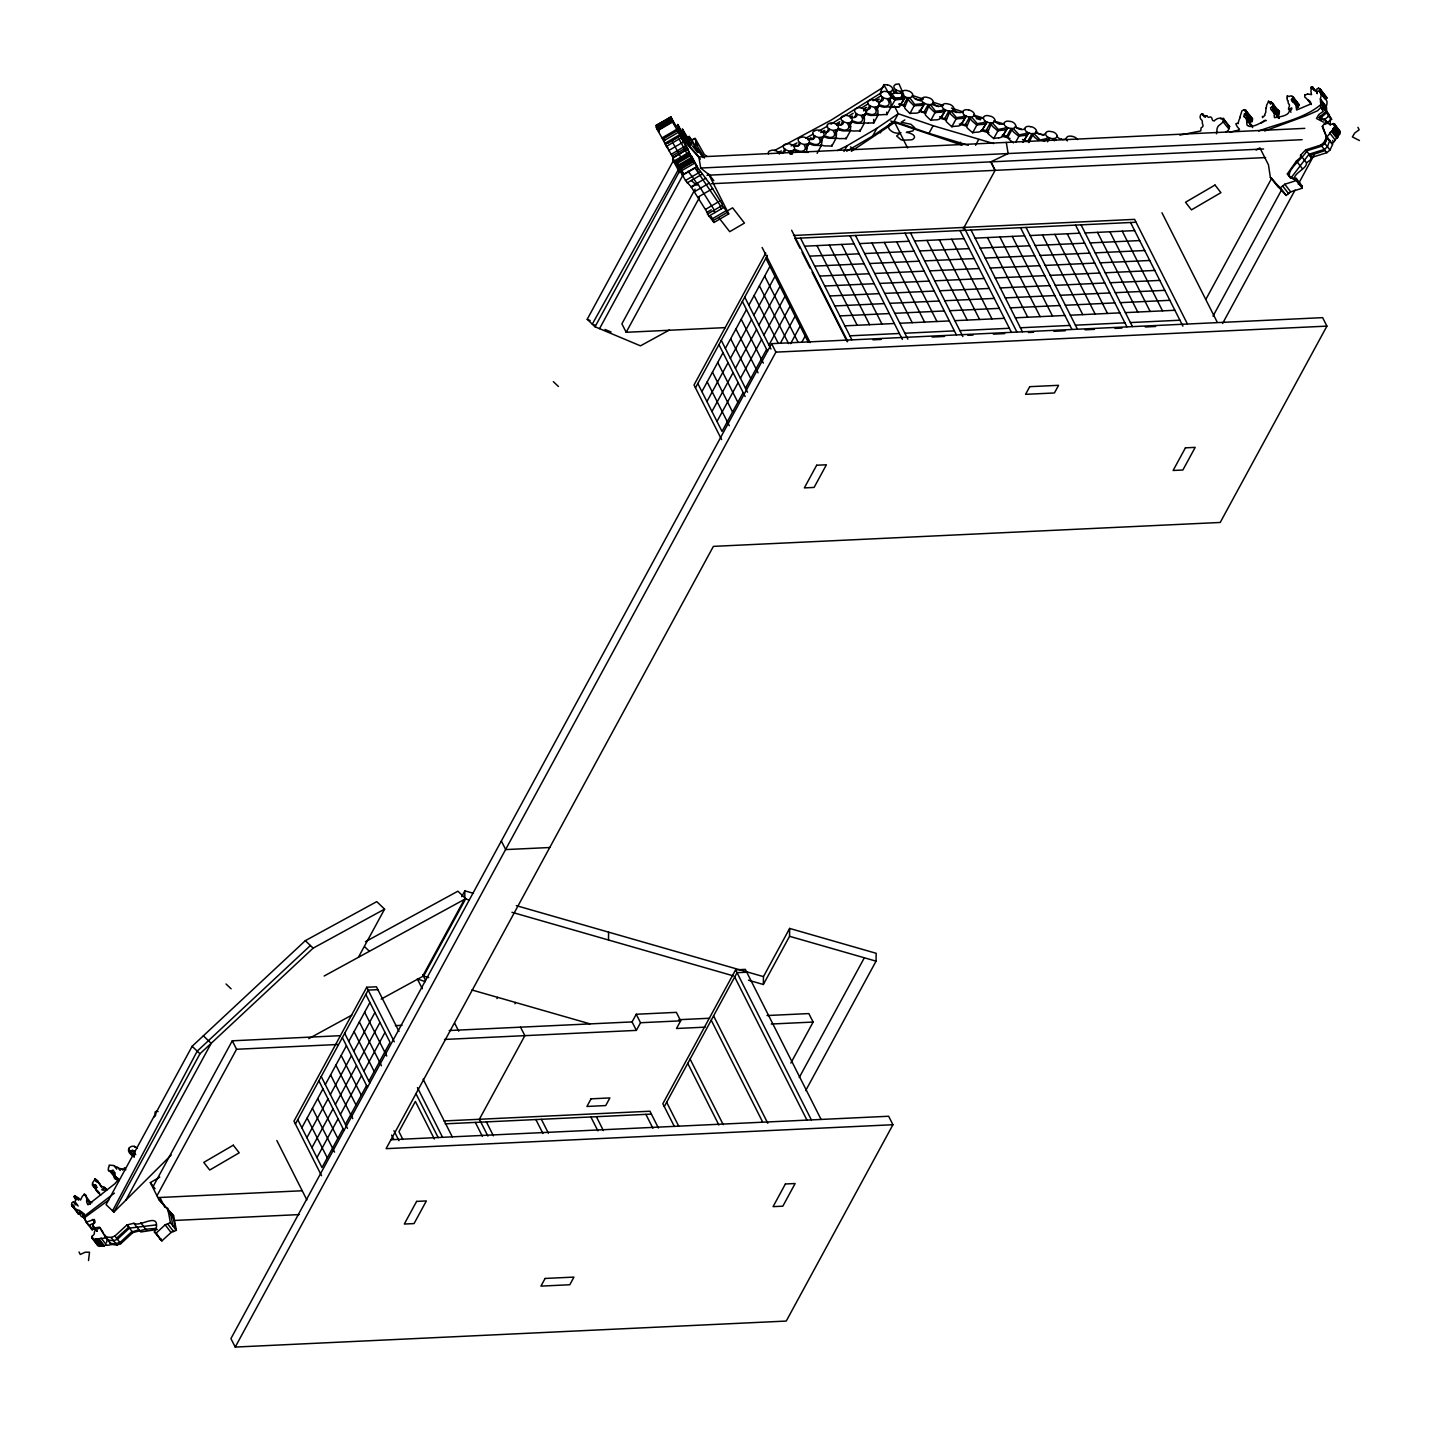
<?xml version="1.0" encoding="UTF-8"?>
<svg xmlns="http://www.w3.org/2000/svg" width="1431" height="1431" viewBox="0 0 1431 1431"><rect width="100%" height="100%" fill="white"/><g stroke="black" fill="none" stroke-linecap="round" stroke-linejoin="round"><path stroke-width="1.5" d="M689.116 136.517L691.406 139.469M428.728 977.57L422.807 975.87L464.771 898.722L464.86 890.869L473.446 893.32M608.497 940.006L608.586 932.153M748.449 980.199L763.349 984.492L763.456 976.622L789.644 928.433L876.166 953.296L876.058 961.149L805.689 1090.601M763.349 984.492L789.554 936.303L789.644 928.433M1330.24 125.248L1330.329 117.414M1246.151 110.455L1246.347 114.104L1244.541 113.693M1246.294 112.351C1255.291 123.889 1252.483 118.344 1249.674 123.782M134.085 1156.695C122.19 1150.184 132.207 1142.332 137.394 1148.449M676.255 161.292C675.718 166.461 686.29 149.736 689.796 154.637M689.545 153.725L689.849 154.602L676.541 162.168M691.137 143.655L691.799 144.62M817.119 153.332L821.269 145.694L821.984 141.24A5.563 3.595 28.5 0 0 821.627 139.648L820.714 137.644L822.592 136.804A6.118 3.971 28.5 0 0 823.165 136.446L824.971 137.054A8.407 5.438 28.5 0 0 830.481 138.306A31.232 20.231 28.5 0 1 835.919 138.557L836.491 134.085A5.527 3.578 28.5 0 0 836.08 132.457L835.114 130.471L836.974 129.577A6.046 3.917 28.5 0 0 837.529 129.201L839.353 129.774M850.658 126.572L850.282 131.097L846.132 138.735A31.321 20.284 28.5 0 0 840.73 138.61A8.479 5.491 28.5 0 1 835.185 137.448M1239.872 117.253L1241.983 110.724L1244.505 109.668M1278.956 118.469L1274.216 112.369A2.969 2.451 -37.9 0 0 1273.948 110.992A5.742 4.74 -37.9 0 0 1271.3 109.704L1270.442 107.808L1272.141 106.681A7.835 6.475 -37.9 0 0 1272.606 108.005L1278.527 115.625A2.862 2.361 -37.9 0 0 1279.117 113.675A3.613 2.987 -37.9 0 0 1278.885 112.906A5.008 4.132 -37.9 0 0 1279.511 111.815L1271.247 102.084A2.808 2.325 -37.9 0 0 1269.869 102.066A3.953 3.273 -37.9 0 0 1268.635 101.261L1267.669 103.211A8.067 6.654 -37.9 0 1 1266.757 104.821A3.148 2.612 -37.9 0 0 1266.596 106.449L1265.97 108.094M1329.793 140.274L1327.449 146.803L1324.319 149.45L1309.025 154.208L1290.744 178.267L1287.345 173.884L1296.432 161.023L1300.439 157.517L1300.6 155.192L1305.698 149.861L1320.902 145.05L1324.033 142.402L1326.698 136.804L1322.351 126.357L1325.625 122.243L1324.909 119.292L1320.187 119.006M118.058 1179.681A7.835 6.475 -37.8 0 0 117.449 1178.84L111.278 1170.952L112.602 1170.218A1.842 1.52 -37.8 0 1 113.228 1170.254L114.337 1172.096A5.742 4.74 -37.8 0 0 113.89 1175.191A2.969 2.451 -37.8 0 0 114.82 1176.175L115.768 1176.658A3.327 2.737 -37.8 0 0 116.716 1177.659A3.971 3.291 -37.8 0 1 117.843 1178.232A4.078 3.363 -37.8 0 0 118.809 1179.233L114.784 1183.813L87.989 1204.83A11.931 9.856 -37.8 0 1 86.701 1201.897A5.563 4.597 -37.8 0 1 86.736 1200.054L86.719 1198.445A3.148 2.594 -37.8 0 1 86.432 1196.352L85.985 1195.332A3.703 3.059 -37.8 0 0 84.214 1194.187L83.588 1195.332A4.669 3.846 -37.8 0 0 82.461 1196.083L80.547 1200.054A3.309 2.719 -37.8 0 0 79.617 1199.071L79.206 1198.731A4.418 3.649 -37.8 0 0 77.918 1197.55A8.568 7.083 -37.8 0 0 76.201 1196.817L75.092 1195.672L74.144 1196.871A4.526 3.738 -37.8 0 0 75.127 1197.675L75.449 1198.069A2.969 2.451 -37.8 0 0 75.539 1198.659L75.235 1202.434L76.827 1204.669L73.392 1201.825L71.747 1202.952L71.657 1205.17A2.88 2.379 -37.8 0 0 72.176 1206.19L79.099 1213.667M104.374 1234.416L111.332 1244.344A7.799 6.44 -37.8 0 1 106.663 1245.167A3.291 2.719 -37.8 0 0 104.409 1245.775L97.88 1245.632L91.638 1237.708L92.353 1235.776A2.647 2.182 -37.8 0 0 94.303 1233.576A4.347 3.595 -37.8 0 1 96.199 1229.515L100.116 1227.941L103.408 1232.967M91.691 1236.473L97.88 1245.632M1252.232 119.989L1252.465 118.558L1250.211 117.342M806.315 152.562L807.173 148.162A5.581 3.613 28.5 0 0 806.851 146.552L806.011 144.567L807.907 143.744A6.171 4.007 28.5 0 0 808.497 143.386L810.304 144.03A8.353 5.402 28.5 0 0 815.795 145.354A31.16 20.177 28.5 0 1 821.269 145.694M1297.309 103.551A1.914 1.592 -37.9 0 1 1298.024 103.98L1299.294 104.785L1297.38 107.2M100.903 1186.567A3.542 2.934 -37.8 0 1 101.834 1187.05L96.557 1180.199A3.542 2.934 -37.8 0 0 94.804 1178.894L94.625 1178.858A2.272 1.878 -37.8 0 0 94.822 1179.609L92.639 1182.686A1.914 1.592 -37.8 0 0 92.586 1183.562L92.621 1185.315L95.448 1184.743A3.685 3.041 -37.8 0 1 96.342 1187.819A3.309 2.737 -37.8 0 0 95.949 1189.716A10.482 8.658 -37.8 0 0 97.791 1192.166L100.778 1195.046M1243.968 116.466A5.098 4.221 -37.9 0 0 1245.882 117.897L1246.634 120.329A6.529 5.402 -37.9 0 0 1247.063 122.118L1247.099 122.351M1228.478 126.268L1229.623 126.554L1228.728 129.345A3.506 2.898 -37.9 0 1 1227.422 131.062L1225.83 132.278M1278.545 110.742L1277.168 109.722M873.59 120.562L873.751 119.363M1334.604 124.05L1340.257 132.314L1336.822 138.288A3.291 2.719 -37.9 0 0 1335.159 139.97A7.799 6.44 -37.9 0 1 1331.939 143.762L1326.591 136.875A7.799 6.44 -37.9 0 0 1329.775 133.101A3.291 2.719 -37.9 0 1 1331.474 131.402L1334.658 127.341L1334.604 124.05L1332.69 123.638A2.647 2.182 -37.9 0 1 1329.918 124.211A4.347 3.595 -37.9 0 0 1325.696 123.692M1258.654 131.026C1279.457 123.155 1303.963 118.898 1320.956 104.463L1320.348 98.954A18.335 15.151 -37.9 0 0 1321.081 95.305A4.257 3.524 -37.9 0 0 1320.366 92.657L1319.704 91.012M1324.516 109.042L1326.877 112.083L1326.269 106.574L1320.348 98.954M1319.865 91.065L1320.867 90.296A2.88 2.379 -37.9 0 0 1320.366 89.259L1318.577 88.15L1316.788 89.008L1317.146 93.659L1316.395 91.334M1319.149 90.779L1325.339 98.435L1326.805 97.916A2.88 2.379 -37.9 0 0 1326.287 96.897L1320.366 89.259M108.219 1169.968L108.792 1171.148A5.008 4.132 -37.8 0 0 109.972 1171.184L115.893 1178.822A3.613 2.987 -37.8 0 0 116.376 1179.43A2.862 2.361 -37.8 0 0 118.058 1179.985M1300.6 155.192L1306.521 162.83L1310.188 160.111L1311.619 157.482L1305.698 149.861M1290.261 177.462C1285.002 171.183 1302.639 158.465 1306.36 151.686A2.647 2.182 -37.9 0 0 1306.467 150.917L1321.761 146.159L1324.891 143.511L1326.698 136.804L1332.672 144.37L1329.971 150.04L1326.841 152.688L1311.619 157.482M1326.269 106.574A18.335 15.151 -37.9 0 0 1327.002 102.925A4.257 3.524 -37.9 0 0 1326.304 100.277L1325.339 98.435M691.101 143.655L690.386 142.492M128.844 1149.987C131.777 1154.084 130.668 1148.789 134.514 1151.15A5.098 4.221 -37.8 0 1 134.568 1153.654L134.586 1153.815M695.341 139.773C695.788 136.607 690.082 143.672 689.313 136.893M1293.374 102.066A3.685 3.041 -37.9 0 1 1291.477 99.562L1293.445 97.344A1.914 1.574 -37.9 0 0 1292.998 96.718L1292.086 96.36A1.825 1.503 -37.9 0 0 1289.635 96.414L1287.846 96.324A2.29 1.896 -37.9 0 0 1287.381 95.698L1287.292 95.627A3.542 2.934 -37.9 0 0 1287.31 98.095M1309.884 155.568L1325.178 150.541M1274.216 112.369L1274.145 113.621A3.327 2.737 -37.9 0 1 1274.341 114.891A3.971 3.291 -37.9 0 0 1274.18 116.215A4.078 3.363 -37.9 0 1 1274.431 117.628C1278.777 117.092 1288.133 115.893 1289.116 111.654A2.468 2.039 -37.9 0 1 1290.315 111.01M713.836 180.7L708.56 173.92L728.719 213.881L713.98 222.485L707.469 214.078A11.019 0.984 59.7 0 0 707.236 212.45L691.101 186.781L685.503 180.467L672.785 158L687.774 148.86L680.101 135.659L665.343 144.263L673.017 157.464M672.785 158L687.774 148.86M98.489 1191.397L98.292 1192.202A1.914 1.574 -37.8 0 0 98.56 1192.953L99.508 1192.631M1324.891 143.511L1327.61 137.841M92.604 1225.634L97.04 1231.125L92.604 1225.634L94.947 1221.215L94.303 1219.427L86.236 1222.199L82.998 1215.885L84.447 1214.007L79.206 1210.429A18.335 15.151 -37.8 0 1 75.968 1209.106A4.257 3.506 -37.8 0 1 74.287 1207.031L73.643 1204.956L72.176 1206.19M112.566 1210.841L197.21 1051.159L310.402 945.515M107.253 1239.228L106.484 1242.752M358.394 957.303L384.599 909.132L376.747 901.637L305.322 940.668L192.13 1046.294L106.055 1204.634L113.872 1212.093L171.237 1155.014M669.422 330.006L640.462 345.837L595.046 326.769L587.211 319.292L673.25 160.898L677.167 164.619M595.046 326.769L680.011 170.307M599.553 328.647L683.696 173.706M152.723 1187.247L232.269 1040.802L340.238 1035.686M695.108 189.142L621.895 323.817L626.188 332.296L725.338 327.61M156.999 1195.726L236.562 1049.263L232.269 1040.802M626.188 332.296L699.401 197.621M782.721 152.902L784.796 149.092A6.1 3.953 28.5 0 0 791.11 150.863M791.504 153.886L793.579 150.058A4.615 2.987 28.5 0 0 793.132 145.443M792.076 153.94L794.169 150.13L795.332 150.756A8.3 5.366 28.5 0 0 800.805 152.151M797.639 146.32L799.714 142.492A4.669 3.023 28.5 0 1 798.409 145.747A6.1 3.953 28.5 0 1 793.007 145.515A6.207 4.025 28.5 0 0 785.673 144.155A4.955 3.202 28.5 0 0 784.51 149.2M806.458 147.178L808.533 143.368A4.579 2.969 28.5 0 0 807.943 138.735M806.011 149.146L809.123 143.422M812.325 139.487L814.4 135.659A6.153 3.989 28.5 0 0 820.75 137.304M821.126 140.22L823.165 136.446A4.561 2.951 28.5 0 0 822.467 131.759A6.261 4.06 28.5 0 0 815.008 130.65M820.661 142.188L823.791 136.464M825.669 134.299L828.782 128.575A4.579 2.969 28.5 0 1 827.708 131.902A6.118 3.953 28.5 0 1 822.36 131.831M398.981 1031.411L376.425 986.8L366.73 987.247L293.963 1121.153L321.546 1175.692M765.728 253.037L694.017 384.975L721.582 439.55M295.412 1123.997L368.161 990.109L366.73 987.247M695.466 387.819L767.427 255.398M835.489 132.976L837.564 129.166A4.543 2.934 28.5 0 0 836.652 124.497A6.296 4.078 28.5 0 0 829.211 123.513M835.042 134.943L838.155 129.201M840.73 124.998L842.805 121.17A6.243 4.043 28.5 0 0 849.173 122.619M820.804 144.728A8.407 5.438 28.5 0 0 826.331 145.944A31.232 20.231 28.5 0 1 831.769 146.195L835.919 138.557M301.852 1127.753L322.977 1088.902M325.32 1084.573L346.445 1045.703M348.788 1041.392L369.914 1002.523M701.905 391.611L723.013 352.741M725.374 348.431L746.481 309.561M748.842 305.25L769.95 266.381M849.406 125.463L851.481 121.635A4.526 2.934 28.5 0 0 850.443 116.966A6.314 4.078 28.5 0 0 843.002 116.054A4.848 3.148 28.5 0 0 842.555 121.313M848.941 127.413L852.053 121.671L853.27 122.243A8.514 5.509 28.5 0 0 858.779 123.334A31.357 20.302 28.5 0 1 864.163 123.442L864.449 118.88A5.491 3.56 28.5 0 0 863.93 117.27L862.857 115.285L864.682 114.301A5.921 3.828 28.5 0 0 865.183 113.89L867.025 114.426A8.586 5.563 28.5 0 0 872.534 115.41A31.41 20.338 28.5 0 1 877.883 115.392L877.936 110.777A5.474 3.542 28.5 0 0 877.346 109.167L876.201 107.182L877.936 106.162A5.831 3.774 28.5 0 0 878.437 105.733L880.28 106.234A8.658 5.599 28.5 0 0 885.789 107.11A31.428 20.356 28.5 0 1 891.066 106.967L890.905 102.317A5.456 3.524 28.5 0 0 890.261 100.707L889.027 98.936L890.046 98.059A6.028 3.899 28.5 0 0 890.601 97.684L892.425 98.256M854.414 117.378L856.489 113.55A4.508 2.916 28.5 0 1 855.631 116.966A6.135 3.971 28.5 0 1 850.354 117.02M306.896 1137.717L328.003 1098.847M330.364 1094.536L351.471 1055.667M353.815 1051.338L374.94 1012.468M706.932 401.556L728.057 362.705M730.4 358.376L751.525 319.524M753.869 315.196L774.994 276.344M843.968 151.489L847.08 145.765L876.845 128.343L898.274 113.729L933.119 125.695L993.579 143.547M863.143 117.682L865.218 113.854A4.508 2.916 28.5 0 0 863.966 109.167A6.332 4.096 28.5 0 0 856.561 108.416A4.83 3.13 28.5 0 0 856.257 113.693A6.261 4.06 28.5 0 0 862.875 114.945M866.685 111.314L869.798 105.59A6.314 4.078 28.5 0 0 876.201 106.842M863.734 117.7L865.809 113.872M887.363 84.733L883.768 84.662L880.459 92.228M849.102 129.917A8.514 5.509 28.5 0 0 854.629 130.99A31.357 20.302 28.5 0 1 860.013 131.08L864.163 123.442M879.493 102.996L882.605 97.254A6.35 4.114 28.5 0 0 889.009 98.399M311.922 1147.68L333.047 1108.81M335.391 1104.482L356.498 1065.612M358.859 1061.301L379.966 1022.432M711.958 411.52L733.083 372.65M735.427 368.339L756.552 329.47M758.895 325.159L780.02 286.289M876.38 109.525L878.473 105.697A4.49 2.916 28.5 0 0 876.988 101.011A6.368 4.114 28.5 0 0 869.619 100.385A4.794 3.112 28.5 0 0 869.601 105.733M876.953 109.525L879.045 105.715M868.402 123.084A31.41 20.338 28.5 0 1 873.733 123.03L877.883 115.392M888.562 101.476L890.637 97.648A4.543 2.934 28.5 0 0 889.635 92.979A6.296 4.078 28.5 0 0 882.212 92.049M889.134 101.512L891.209 97.684M893.642 93.426L895.717 89.598A6.243 4.043 28.5 0 0 902.102 91.012M316.949 1157.625L338.074 1118.756M340.417 1114.445L361.542 1075.575M363.885 1071.264L385.011 1032.395M716.985 421.483L738.11 382.614M740.453 378.303L761.578 339.433M763.921 335.122L785.047 296.253M846.651 151.221L872.695 135.981L876.845 128.343M461.712 896.647L464.86 890.869M876.559 114.069A8.658 5.599 28.5 0 0 881.639 114.748A31.428 20.356 28.5 0 1 886.916 114.605L895.037 99.884A31.339 20.302 28.5 0 1 900.081 99.311M880.28 132.922L882.14 129.523M343.1 1128.719L321.993 1167.589L297.755 1119.65M345.443 1124.39L366.569 1085.539M368.912 1081.21L390.037 1042.34L365.817 994.42M743.136 392.577L722.029 431.429L697.809 383.508M745.497 388.248L766.605 349.397M768.966 345.068L790.073 306.216M940.113 112.262A31.41 20.338 28.5 0 0 934.98 112.691L930.4 108.309A5.474 3.542 28.5 0 1 929.345 106.717L928.504 104.713L925.821 103.891A5.831 3.774 28.5 0 1 924.945 103.533L923.675 104.177A8.658 5.599 28.5 0 1 919.274 105.518A31.428 20.356 28.5 0 0 914.105 105.876L909.669 101.44A5.456 3.524 28.5 0 1 908.703 99.83L906.288 97.29A6.028 3.899 28.5 0 1 905.394 96.986L899.169 107.146A31.339 20.302 28.5 0 0 893.803 107.057A8.497 5.509 28.5 0 1 890.064 106.61M900.063 105.339L905.394 96.986M892.926 1124.73L386.102 1148.664L713.389 546.374L1220.214 522.458L1326.913 326.125L1322.638 317.646L771.613 343.655L230.928 1338.593L235.221 1347.072L786.245 1321.063L892.926 1124.73L888.651 1116.252L390.735 1139.756M872.695 135.981L894.125 121.385L898.274 113.729L894.321 105.876M899.705 103.801A4.543 2.934 28.5 0 0 901.172 104.57L901.244 104.624A6.028 3.899 28.5 0 0 902.138 104.946A6.475 4.186 28.5 0 0 903.462 105.268L907.63 97.612M919.543 111.851A8.658 5.599 28.5 0 1 915.125 113.174A31.428 20.356 28.5 0 0 909.937 113.514L905.519 109.078A5.456 3.524 28.5 0 1 904.553 107.468L908.488 98.56M780.324 343.368L795.117 316.162M771.613 343.655L775.888 352.133L235.221 1347.072M909.937 113.514L914.105 105.876M790.645 343.619L800.144 326.125M919.507 111.833L924.337 103.569M916.538 99.204A6.135 3.971 28.5 0 0 921.743 98.936A4.49 2.916 28.5 0 0 924.873 103.497L920.187 111.207M919.292 110.312A4.49 2.916 28.5 0 0 920.723 111.153A5.831 3.774 28.5 0 0 921.671 111.529L922.834 111.886A6.529 4.239 28.5 0 0 924.032 112.137L928.182 104.499A6.314 4.078 28.5 0 0 933.101 102.638M985.959 122.887A8.479 5.491 28.5 0 1 981.791 124.479A31.321 20.284 28.5 0 0 976.801 125.123L971.971 120.848A5.509 3.56 28.5 0 1 970.826 119.256L969.842 117.27L967.302 116.573A6.01 3.882 28.5 0 1 966.408 116.251L965.21 116.966A8.514 5.509 28.5 0 1 961.042 118.523A31.357 20.302 28.5 0 0 955.997 119.113L951.257 114.784A5.491 3.56 28.5 0 1 950.148 113.192L949.2 111.207L946.499 110.437A5.921 3.828 28.5 0 1 945.605 110.098L940.221 118.415A8.586 5.563 28.5 0 1 935.946 119.864A31.41 20.338 28.5 0 0 930.83 120.329L926.233 115.947A5.474 3.542 28.5 0 1 925.195 114.355L929.077 105.429M802.004 341.902L805.17 336.088M930.83 120.329L934.98 112.691M894.125 121.385L928.969 133.333L933.119 125.695M939.684 116.698A4.508 2.916 28.5 0 0 941.383 117.7L945.533 110.062A4.508 2.916 28.5 0 1 942.117 105.483A6.135 3.971 28.5 0 1 937.09 105.894M941.383 117.7L941.455 117.736A5.921 3.828 28.5 0 0 942.349 118.075L943.53 118.397A6.6 4.275 28.5 0 0 944.728 118.63L948.878 110.992A6.261 4.06 28.5 0 0 953.672 109.006M965.818 116.305L961.06 124.604A8.514 5.509 28.5 0 1 956.892 126.161A31.357 20.302 28.5 0 0 951.848 126.751L947.089 122.44A5.491 3.56 28.5 0 1 945.98 120.848L949.808 111.922M951.848 126.751L955.997 119.113M961.65 123.942L966.336 116.215A4.526 2.934 28.5 0 1 962.705 111.672M960.988 123.245A4.526 2.934 28.5 0 0 962.187 123.835L962.24 123.889A6.01 3.882 28.5 0 0 963.135 124.211L964.172 124.479A6.636 4.293 28.5 0 0 965.353 124.694L969.52 117.056M1038.638 140.399L1034.738 137.412A5.581 3.613 28.5 0 1 1033.468 135.856L1032.288 133.888L1029.676 133.28A6.171 4.007 28.5 0 1 1028.764 132.994L1027.673 133.781A8.353 5.402 28.5 0 1 1023.737 135.534A31.16 20.177 28.5 0 0 1018.854 136.374L1013.792 132.189A5.563 3.595 28.5 0 1 1012.558 130.632L1011.449 128.647L1008.837 128.021A6.118 3.971 28.5 0 1 1007.925 127.717L1006.816 128.468A8.407 5.438 28.5 0 1 1002.791 130.167A31.232 20.231 28.5 0 0 997.854 130.919L992.881 126.697A5.527 3.578 28.5 0 1 991.701 125.123L990.646 123.138L987.98 122.44A6.046 3.917 28.5 0 1 987.086 122.136L981.755 130.507A8.479 5.491 28.5 0 1 977.641 132.117A31.321 20.284 28.5 0 0 972.651 132.761L967.803 128.486A5.509 3.56 28.5 0 1 966.676 126.894L970.468 117.968M496.933 998.605L497.612 997.353L471.908 989.984M972.651 132.761L976.801 125.123M973.992 114.981A4.543 2.934 28.5 0 0 978.357 118.111A6.135 3.971 28.5 0 0 983.437 117.628A4.543 2.951 28.5 0 0 987.014 122.082L982.346 129.845M975.566 145.282L978.679 139.558M982.238 129.452A4.543 2.951 28.5 0 0 982.864 129.72A6.046 3.917 28.5 0 0 983.83 130.096L984.957 130.364A6.672 4.329 28.5 0 0 986.156 130.579L990.306 122.923M998.659 137.859A31.232 20.231 28.5 0 0 993.704 138.557L988.732 134.335A5.527 3.578 28.5 0 1 987.533 132.761L991.289 123.835M514.927 1003.757L515.607 1002.505L589.894 1023.845M993.704 138.557L997.854 130.919M998.641 137.805A8.407 5.438 28.5 0 0 1002.684 136.142L1007.352 127.788M1002.487 134.729A4.561 2.951 28.5 0 0 1003.703 135.283A6.118 3.971 28.5 0 0 1004.687 135.659L1005.76 135.891A6.708 4.347 28.5 0 0 1006.959 136.088L1011.109 128.45A6.153 3.989 28.5 0 0 1015.634 126.214M1013.47 142.85L1009.642 139.844A5.563 3.595 28.5 0 1 1008.408 138.27L1007.961 136.982L1012.111 129.345M479.17 1119.614L524.873 1035.65L520.508 1027.172M963.224 228.888L995.135 170.325L990.86 161.846M1015.742 142.098L1018.854 136.374M1023.523 141.419L1028.209 133.083M1028.764 132.994L1024.041 140.721M1031.948 133.691L1027.798 141.329A6.744 4.365 28.5 0 1 1026.617 141.15L1025.526 140.918A6.171 4.007 28.5 0 1 1024.614 140.632A4.579 2.969 28.5 0 1 1022.503 139.487M1028.889 142.528L1032.967 134.568M1047.492 141.794L1049.567 137.966A4.615 2.987 28.5 0 1 1045.453 133.53A6.207 4.025 28.5 0 1 1051.284 131.616A4.955 3.202 28.5 0 1 1057.366 136.321M444.54 1039.443L636.366 1030.392L632.073 1021.913L636.24 1014.257L676.38 1012.361L680.655 1020.84L676.505 1028.495L705.143 1027.154M636.366 1030.392L640.516 1022.736L636.24 1014.257M821.072 1119.418L745.318 969.377L735.606 969.842L662.839 1103.73L674.341 1126.447M664.288 1106.592L737.037 972.686L735.606 969.842M790.842 1063.072L813.13 1022.056L808.837 1013.577L766.98 1015.545M1205.922 299.24L1271.712 178.213M799.249 1077.507L864.342 957.786M1213.005 316.162L1281.282 190.466M1222.575 323.495L1295.073 190.019M1298.275 184.134L1314.266 154.691M113.872 1212.093L199.964 1053.788L313.156 948.145L384.599 909.132M125.892 1200.126L211.18 1043.324L203.345 1035.829M365.424 941.705L457.902 891.191L465.737 898.686L423.755 975.835L381.165 999.088M154.226 1116.949L155.156 1115.947A2.361 1.95 -37.8 0 0 154.995 1113.157L155.299 1111.708A3.756 3.112 -37.8 0 1 157.678 1111.422A4.812 3.971 -37.8 0 1 158.126 1111.583M678.688 169.037L592.291 324.139L595.296 325.392M904.821 119.936L901.226 122.243L910.921 124.264L914.677 127.645L912.978 130.865L906.342 132.385C909.222 132.528 917.843 135.444 913.246 139.093A9.874 6.404 28.5 0 1 911.493 139.809L903.301 140.184A9.874 6.404 28.5 0 1 900.922 139.683L896.629 135.945L900.868 132.636C891.531 135.945 880.959 123.102 895.752 122.494L890.744 121.027M1321.046 120.097L1319.149 117.449L1325.696 111.69L1331.617 119.31L1327.467 122.351M1294.411 179.895C1292.712 173.187 1307.308 168.804 1306.521 162.83M1220.983 118.308L1220.983 119.113A4.561 3.774 -37.9 0 1 1222.056 118.88L1223.541 118.505L1223.63 119.596A2.236 1.842 -37.9 0 1 1222.95 121.009M1315.965 91.387L1312.424 86.808L1311.029 87.38A1.789 1.485 -37.9 0 0 1310.975 88.132M1326.304 137.036L1324.605 131.92M904.803 97.04L904.213 97.702A8.497 5.509 28.5 0 1 900.063 99.276M1323.514 122.118L1316.466 118.505L1318.756 114.641L1323.246 111.368L1320.974 107.343L1317.611 110.724L1306.217 115.714L1264.682 130.99M156.033 1224.918L129.452 1228.12L117.396 1239.3L113.621 1240.677L107.736 1240.033M94.518 1227.887L99.508 1227.172L105.214 1236.795L111.117 1237.439L114.891 1236.044L126.93 1224.954L133.87 1223.272L140.81 1231.984L157.303 1229.462M116.555 1238.191L128.79 1227.136M105.214 1236.795L111.224 1244.415L117.038 1245.059L120.812 1243.682L132.85 1232.592L145.747 1229.211L156.462 1228.37M154.351 1231.912L155.961 1233.272L165.137 1224.829L170.414 1222.7L176.353 1230.338L171.058 1232.467L161.9 1240.892L154.351 1231.912A11.019 9.105 -37.8 0 0 156.551 1225.777C157.16 1213.416 139.344 1227.333 133.87 1223.272M1322.011 108.881L1323.603 107.468L1329.524 115.088L1327.932 116.519M1286.165 195.457L1280.244 187.837L1284.77 184.241L1296.361 180.574L1302.282 188.194L1290.708 191.861L1286.165 195.457L1270.37 177.444L1268.474 164.851L1259.906 147.876L1256.114 150.094M114.426 1193.114L83.463 1216.779M98.989 1192.899L92.389 1184.779M108.72 1200.001L84.089 1218.014L88.758 1225.437L94.929 1222.646L92.425 1219.409M122.082 1168.948L122.869 1169.789L120.58 1168.572A1.932 1.61 -37.8 0 1 119.006 1168.251L117.879 1167.446L120.24 1170.486M1315.178 90.779L1311.243 86.969M1324.945 119.113L1329.113 116.072L1325.535 111.028M961.9 145.139L894.697 122.422L851.356 151.292M1248.154 125.678C1250.658 128.611 1261.23 122.959 1264.843 120.365A1.86 1.538 -37.9 0 1 1266.328 120.633M117.736 1167.428L114.355 1166.086A3.148 2.612 -37.8 0 0 112.995 1165.335A8.067 6.654 -37.8 0 1 111.242 1165.299L109.185 1165.102A3.953 3.273 -37.8 0 0 109.15 1166.641A2.808 2.325 -37.8 0 0 108.416 1167.893L108.47 1169.699M883.41 87.148L831.232 120.061L774.493 150.523M880.906 93.015L831 124.175M849.871 115.356L853.18 113.264M861.444 108.058L868.062 103.891M873.035 100.778L881.317 95.555M836.312 123.853L839.782 121.689M667.526 143.35L680.423 135.802L699.455 157.428M657.545 128.575L656.006 125.534L670.763 116.931L671.658 118.326M656.006 125.534L670.996 117.199M656.131 125.66L671.139 117.396M665.343 144.263L662.034 137.931A18.335 1.646 59.7 0 1 659.995 134.425L656.346 127.448L671.032 118.719L674.162 124.014L672.892 121.599M656.507 127.985L671.89 119.077L670.763 117.002M656.686 128.325L671.658 119.471M656.74 128.504L671.497 119.9L671.032 118.719M657.258 129.523L672.015 120.919L671.497 119.9M657.473 129.881L672.212 121.277L674.734 125.821A18.335 1.646 59.7 0 0 676.791 129.327L689.205 152.062M657.652 130.167L672.516 121.474M658.01 130.525L672.767 121.921M662.034 137.931L676.791 129.327M662.714 139.201L677.471 130.597M663.68 140.864L678.437 132.26M665.004 143.333L679.761 134.729M681.889 138.7L681.174 137.787L666.435 146.391L667.275 147.554M685.395 138.217L689.42 136.428L685.592 138.557M668.563 150.613L683.32 142.009M682.945 130.919L690.815 145.479L686.898 141.168L690.475 138.986M686.898 141.347L690.672 139.326L686.987 141.472M691.191 140.381L695.09 138.235L704.392 154.655L706.932 156.265M671.246 154.28L685.986 145.676M688.866 144.316L692.55 142.17L691.066 140.059M672.248 155.89L687.005 147.286M674.341 160.898L689.098 152.312L697.13 166.747L683.857 174.493L675.808 161.578M675.897 161.828L690.314 154.154M676.076 162.258L689.08 153.85M676.809 163.635L690.082 155.907L689.331 154.512M677.865 165.477L691.137 157.732L697.13 166.747M678.312 166.068L691.567 158.322M678.616 166.497L691.889 158.752M679.045 167.194L692.318 159.467M679.636 168.214L692.908 160.487M680.011 168.804L693.284 161.077M680.44 169.359L693.624 161.542M681.424 170.826L694.697 163.098M682.176 175.083L696.969 166.533L709.186 183.114L721.957 203.81A11.019 0.984 59.7 0 1 722.226 205.456L728.719 213.881M685.503 180.467L700.242 171.863M687.202 182.882L701.959 174.278M691.101 186.781L705.841 178.177M688.4 171.917C684.59 166.676 707.808 196.065 691.352 180.467M691.352 187.228L697.613 183.579L713.479 208.765A11.019 0.984 59.7 0 1 713.729 210.411L714.928 212.575M694.429 191.718L709.186 183.114M697.97 197.174L712.71 188.57M705.751 209.248L720.509 200.644M707.129 212.235L711.279 209.82M707.469 214.078L722.226 205.474M708.667 216.224L723.406 207.62M711.618 219.193L726.376 210.59M727.073 211.055L732.6 207.817L744.46 223.075L729.703 231.679L719.167 218.12M712.763 220.821L727.52 212.217M176.353 1230.338L173.616 1215.778L158.895 1199.572L150.327 1182.614L159.789 1177.105M1321.815 108.488L1323.603 107.468M1322.673 109.597L1324.462 108.559M813.023 134.21L805.814 138.181M818.729 131.026L827.708 126.017M820.714 132.564L824.524 130.454M106.288 1237.332L106.001 1237.493A7.799 6.44 -37.8 0 1 101.333 1238.298A3.291 2.719 -37.8 0 0 99.079 1238.906L94.178 1239.568L91.638 1237.708M1260.747 123.173L1265.219 120.723M324.139 976.031L465.737 898.686M308.774 1038.62L351.793 1015.116M807.8 139.737L811.216 137.877M957.75 143.726L960.541 142.241M1205.367 115.875L1206.619 115.643M791.146 145.926L797.031 142.903M837.6 150.541L847.08 145.765M1287.345 98.113A2.612 2.164 -37.9 0 0 1288.222 100.886A5.992 4.955 -37.9 0 0 1288.258 103.068A3.81 3.148 -37.9 0 0 1289.313 104.409L1289.438 106.234A7.316 6.046 -37.9 0 0 1288.49 109.203L1289.528 109.15A12.485 10.303 -37.9 0 0 1291.406 107.897L1291.889 108.219A5.044 4.168 -37.9 0 1 1290.315 111.028M777.373 152.884L781.326 150.935M990.431 162.043L1008.122 153.546L1302.174 139.683M91.316 1228.728L94.41 1227.333M86.236 1222.199L92.174 1229.819L95.251 1228.442M111.224 1244.415L119.954 1242.591L132.01 1231.411A2.647 2.182 -37.8 0 0 132.654 1231.715L138.932 1229.801L139.719 1230.821M1006.261 127.073L1004.956 127.842A5.563 3.595 28.5 0 1 1004.401 128.307L998.23 129.416L992.81 123.424M985.422 121.474L984.081 122.207A5.635 3.649 28.5 0 1 983.491 122.655L977.248 123.638L972.025 117.592M1047.975 137.394L1046.723 138.217A5.438 3.524 28.5 0 1 1046.204 138.7L1040.194 140.005L1034.47 134.103M1230.034 132.189C1244.38 128.486 1238.942 131.169 1236.134 124.586A2.218 1.842 -37.9 0 1 1235.919 123.692L1236.617 123.477A2.272 1.878 -37.9 0 1 1237.618 123.352L1238.352 123.621A9.695 8.014 -37.9 0 1 1238.495 121.671L1239.3 119.31A8.532 7.048 -37.9 0 1 1240.087 118.004L1239.962 117.449M1027.1 132.368L1025.83 133.172A5.509 3.56 28.5 0 1 1025.276 133.655L1019.194 134.854L1013.613 128.897M1324.051 124.229L1325.714 123.764M1003.203 135.444L1007.853 127.681A4.561 2.951 28.5 0 1 1003.972 123.191M895.717 84.34L899.044 83.928L903.14 93.337A5.491 3.56 28.5 0 1 903.641 94.947L903.337 99.49A31.339 20.302 28.5 0 0 897.952 99.419M1179.824 135.104L1200.627 130.954A2.021 1.681 -37.9 0 0 1200.895 130.203L1201.003 128.235A2.594 2.129 -37.9 0 1 1201.289 127.699A2.665 2.2 -37.9 0 0 1203.006 126.017A5.134 4.239 -37.9 0 0 1202.827 124.533A5.134 4.239 -37.9 0 1 1202.344 121.957A3.864 3.184 -37.9 0 0 1201.468 119.793A4.812 3.971 -37.9 0 1 1200.341 115.714A3.756 3.112 -37.9 0 1 1201.843 113.711L1203.077 114.247A2.343 1.95 -37.9 0 0 1205.367 115.929M903.748 96.306L902.389 97.04A5.652 3.667 28.5 0 1 901.798 97.487L895.502 98.399L890.368 92.353M964.762 115.571L963.385 116.287A5.67 3.667 28.5 0 1 962.795 116.734L956.48 117.628L951.382 111.564M1277.955 109.972L1278.885 110.67M943.995 109.382L942.564 110.062A5.742 3.721 28.5 0 1 941.938 110.491L935.534 111.242L930.687 105.107M1315.357 90.708L1316.323 91.101M923.335 102.799L921.868 103.443A5.831 3.774 28.5 0 1 921.224 103.855L914.731 104.445L910.116 98.274M1208.64 117.396L1209.642 117.056A2.039 1.681 -37.9 0 1 1210.537 117.02L1210.912 117.127A2.504 2.075 -37.9 0 1 1211.932 118.612A9.302 7.674 -37.9 0 0 1212.844 120.669L1214.49 120.902A2.039 1.681 -37.9 0 1 1214.901 120.168L1215.974 119.489A8.121 6.708 -37.9 0 1 1218.228 118.379L1221.09 118.111M1331.617 119.31L1322.548 105.322L1320.348 105.59L1320.974 107.343M1043.056 140.864L1044.755 140.667M1307.63 94.052L1307.379 94.052A4.669 3.846 -37.9 0 0 1306.181 94.661L1305.072 94.679M1304.822 128.361L698.883 156.909L700.689 168.035L710.545 175.941M700.689 168.035L1008.122 153.546L1006.315 142.42M706.986 175.262L1263.591 148.985M711.261 183.74L1265.648 157.571M793.525 235.471L1134.604 219.372L1187.301 323.71M794.974 238.351L1136.053 222.252M804.598 246.204L854.092 243.86M859.602 243.592L909.096 241.249M914.606 240.998L964.1 238.655M975.137 238.154L1024.632 235.811M1030.141 235.543L1079.636 233.199M1085.145 232.949L1134.64 230.606M809.624 256.149L859.119 253.806M864.628 253.555L914.123 251.212M919.632 250.962L969.127 248.618M980.163 248.1L1029.676 245.756M1035.168 245.506L1084.662 243.163M1090.172 242.912L1139.666 240.569M814.65 266.112L864.163 263.769M869.654 263.519L919.167 261.175M924.659 260.907L974.171 258.564M985.19 258.063L1034.702 255.72M1040.194 255.469L1089.707 253.126M1095.198 252.858L1144.711 250.514M819.677 276.076L869.189 273.732M874.681 273.464L924.193 271.139M929.685 270.87L979.198 268.527M990.216 268.026L1039.729 265.683M1045.22 265.415L1094.733 263.089M1100.224 262.821L1149.737 260.478M824.721 286.021L874.216 283.696M879.707 283.427L929.22 281.084M934.711 280.834L984.224 278.49M995.26 277.972L1044.755 275.646M1050.265 275.378L1099.759 273.035M1105.269 272.784L1154.763 270.441M829.747 295.984L879.242 293.641M884.752 293.391L934.246 291.048M939.756 290.779L989.25 288.454M1000.287 287.935L1049.782 285.592M1055.291 285.341L1104.786 282.998M1110.295 282.73L1159.79 280.404M834.774 305.948L884.269 303.605M889.778 303.336L939.273 301.011M944.782 300.743L994.277 298.399M1005.313 297.898L1054.808 295.555M1060.317 295.287L1109.812 292.961M1115.321 292.693L1164.816 290.35M839.8 315.911L889.313 313.568M894.804 313.3L944.299 310.956M949.808 310.706L999.303 308.363M1010.34 307.862L1059.852 305.519M1065.344 305.25L1114.856 302.907M1120.348 302.656L1169.86 300.313M844.827 325.857L894.339 323.513M899.831 323.263L949.343 320.92M954.835 320.669L1004.347 318.326M1015.366 317.807L1064.879 315.464M1070.37 315.214L1119.883 312.87M1125.374 312.62L1174.887 310.277M849.853 335.82L899.366 333.477M904.857 333.226L954.37 330.883M959.861 330.615L1009.374 328.271M1020.392 327.771L1069.905 325.427M1075.397 325.177L1124.909 322.834M1130.401 322.565L1179.913 320.222M872.999 339.827L881.246 339.433M932.136 337.036L944.514 336.446M967.875 335.337L973.044 335.087M993.329 334.139L1004.669 333.602M1028.424 332.493L1033.576 332.242M1053.86 331.294L1065.201 330.758M1085.145 329.81L1094.429 329.363M1115.053 328.397L1121.922 328.075M1145.301 326.966L1155.604 326.483M775.888 352.133L1326.913 326.125M549.88 847.51L505.698 849.585L501.405 841.106M377.873 989.644L368.161 990.109L394.294 1041.822M746.749 972.239L737.037 972.686L811.359 1119.883M395.35 1025.633L402.039 1025.312M449.191 1030.535L632.073 1021.913M678.831 1019.695L709.669 1018.246M640.516 1022.736L680.655 1020.84M236.562 1049.263L337.913 1044.487M771.255 1024.024L813.13 1022.056M443.968 1120.956L649.942 1111.225L658.421 1128.022M445.22 1123.836L651.391 1114.105M158.161 1197.568L302.317 1190.753M174.349 1220.464L299.115 1214.597M1293.391 102.03A3.309 2.737 -37.9 0 1 1295.055 102.746A10.482 8.658 -37.9 0 1 1295.967 105.733L1296.593 110.008L1311.19 103.801A11.931 9.856 -37.9 0 0 1309.598 101.029A5.563 4.597 -37.9 0 0 1308.149 100.063L1306.897 99.168A3.148 2.594 -37.9 0 0 1305.43 97.773L1305.179 97.612M800.841 152.187L804.455 152.348M122.816 1169.664L123.817 1168.966A6.44 5.313 -37.8 0 0 124.282 1168.054L124.479 1167.768A1.807 1.503 -37.8 0 1 125.195 1168.733L125.839 1169.825M879.224 104.874L881.263 105.357A5.831 3.774 28.5 0 0 882.283 105.697C887.721 107.88 891.692 103.712 887.363 99.347M866.023 113.067L868.062 113.586A5.742 3.721 28.5 0 0 869.064 113.925C874.359 116.197 878.688 112.28 874.502 107.772M1288.705 109.489L1290.959 112.244M852.321 120.866L854.343 121.438A5.67 3.667 28.5 0 0 855.344 121.796C860.478 124.121 865.165 120.49 861.122 115.822M852.053 121.671L851.445 121.671A6.01 3.882 28.5 0 1 850.89 122.064L849.155 122.959L850.193 124.944A5.509 3.56 28.5 0 1 850.658 126.572M891.495 96.879L893.516 97.451A5.652 3.667 28.5 0 0 894.518 97.827C899.616 100.152 904.356 96.575 900.349 91.87M838.441 128.396L840.462 128.987A5.635 3.649 28.5 0 0 841.464 129.362C846.508 131.724 851.373 128.235 847.402 123.477M110.294 1243.324L116.179 1243.968M824.113 135.677L826.116 136.285A5.563 3.595 28.5 0 0 827.1 136.678C832.037 139.075 837.153 135.838 833.325 130.954M1292.265 96.432L1298.382 104.087M809.481 142.653L811.484 143.297A5.509 3.56 28.5 0 0 812.468 143.69C817.298 146.123 822.61 143.064 818.908 138.091M794.545 149.361L796.53 150.022A5.438 3.524 28.5 0 0 797.514 150.452C802.236 152.902 807.746 150.04 804.168 144.978M794.169 150.13L793.525 150.094A6.225 4.025 28.5 0 1 792.935 150.434L791.039 151.292L791.88 153.189A5.599 3.631 28.5 0 1 792.094 153.833M1272.642 103.032L1273.572 104.195A5.008 4.132 -37.9 0 1 1272.964 105.286A3.613 2.987 -37.9 0 1 1273.196 106.037A2.862 2.361 -37.9 0 1 1272.606 108.005M980.664 130.525L989.036 132.779M1001.593 136.142L1009.964 138.378M1035.776 132.904L1044.093 135.176M1015.545 127.323L1021.233 128.951M789.554 936.303L876.058 961.149M516.341 905.644L763.456 976.622M464.771 898.722L469.064 899.956M511.958 912.28L733.548 975.924M497.63 997.335L515.625 1002.505M1246.079 110.312L1244.791 109.758M974.797 115.446L983.222 117.914M993.597 120.955L1003.972 123.996M976.282 118.54L980.521 119.775M940.167 118.201L946.553 120.15M959.342 124.032L965.746 125.982M928.969 133.333L968.322 145.318M912.334 95.483L923.496 99.097M933.245 102.245L943.405 105.518M951.472 108.13L963.099 111.868M915.285 99.115L920.866 100.921M932.493 104.66L938.736 106.681M952.813 111.224L956.981 112.566M898.561 104.087L904.786 106.234M919.31 111.207L925.535 113.353M425.24 981.648L417.351 978.947L422.306 988.732M1307.737 94.07L1311.583 94.625A3.309 2.737 -37.9 0 1 1311.261 93.104L1311.207 92.568A4.418 3.649 -37.9 0 1 1310.993 90.761A8.568 7.083 -37.9 0 1 1311.351 88.811L1311.225 88.686M94.088 1185.011L96.342 1187.837M1326.287 96.897L1324.498 95.77M587.211 319.292L590.216 320.544M604.973 329.452L611.109 332.028M1006.959 136.088L1007.961 136.982M681.299 137.537L700.385 159.145M986.156 130.579L987.122 131.473M1246.222 113.782L1252.286 121.742M965.353 124.694L966.301 125.606M944.728 118.63L945.658 119.56M924.032 112.137L924.927 113.085M903.462 105.268L904.32 106.198M1339.935 130.901L1333.585 123.424M658.027 129.577L658.85 131.598L657.741 129.47M1206.959 115.786L1207.728 116.984M850.461 146.91L853.538 149.146M695.663 143.511L702.532 154.637A10.017 0.894 59.7 0 0 703.909 157.034L704.463 157.982M79.689 1212.755L80.225 1214.651A4.257 3.506 -37.8 0 0 81.907 1216.726A18.335 15.151 -37.8 0 0 85.145 1218.067L79.206 1210.429M158.483 1236.509L156.873 1235.15A11.019 9.105 -37.8 0 0 157.517 1234.148M159.431 1238.441L161.041 1239.801M697.076 148.878L702.961 157.571M553.35 381.648L558.43 386.495M364.708 946.803L369.413 951.293M226.026 983.973L231.106 988.821M305.322 940.668L313.156 948.145M192.13 1046.294L199.964 1053.788M158.895 1199.572L173.616 1215.778M1252.59 127.574L1251.821 125.499A5.098 4.221 -37.9 0 1 1250.05 124.318M895.037 99.884L890.261 95.591A5.491 3.56 28.5 0 1 889.134 93.999L883.768 84.662M889.742 106.341L890.887 107.54A31.339 20.302 28.5 0 1 895.931 106.949A8.497 5.509 28.5 0 0 898.024 106.627M686.254 135.408L682.372 128.897L682.981 130.919M111.278 1170.952L111.511 1171.202A7.835 6.475 -37.8 0 1 112.298 1172.347L118.218 1179.967M1270.37 177.444L1281.085 188.928M1276.13 184.313L1283.643 192.219M114.086 1177.105L114.713 1178.786A5.008 4.132 -37.8 0 0 115.893 1178.822M1247.832 125.66L1247.063 125.141A4.704 3.882 -37.9 0 1 1247.045 122.637M129.452 1228.12L126.93 1224.954M88.507 1260.55L89.527 1252.214L85.27 1252.197L80.279 1254.45L79.009 1252M665.809 145.175L667.973 147.769M1309.025 154.208L1309.955 155.353M1271.962 106.359L1278.008 113.961M1319.811 88.758L1326.805 97.916M1320.795 90.654L1326.734 98.274M1318.577 88.15L1326.448 98.596M1319.096 90.94L1325.034 98.56M1319.185 91.405L1325.124 99.043M1312.066 86.665L1315.626 91.226M1320.67 100.224L1326.591 107.844M1320.366 101.959L1326.287 109.579M1334.926 125.445L1340.257 132.314M1332.69 123.638L1336.679 128.79M1334.658 127.341L1339.988 134.21M1333.728 128.003L1339.058 134.872M1333.048 128.486L1338.379 135.337M1324.909 119.292L1328.308 123.692M1332.78 129.219L1338.11 136.088M1332.637 130.275L1337.967 137.126M1325.625 122.243L1326.483 123.352L1325.75 120.401M1332.207 130.919L1337.538 137.77M1307.809 99.973L1311.368 104.552M1320.151 115.75L1323.568 120.132M1331.492 131.419L1336.822 138.288M1319.149 117.449L1319.99 118.54L1326.555 112.781L1322.548 105.322M1329.81 133.101L1335.141 139.97M1293.445 97.344L1299.366 104.982M1293.159 97.719L1299.098 105.339M1297.023 103.426L1298.686 105.572M1296.736 103.801L1298.328 106.127M1296.629 104.302L1298.382 106.806M1292.622 99.401L1298.543 107.039M1291.853 99.347L1296.593 105.447M1291.442 99.58L1295.001 104.159M1324.033 142.402L1329.971 150.04M1320.902 145.05L1326.841 152.688M1271.247 102.084L1275.093 107.075M1272.964 105.286L1278.885 112.906M1268.385 101.207L1270.764 104.248M1308.989 154.709L1311.494 157.947M1271.3 109.722L1273.662 112.763M1296.432 161.023L1302.353 168.643M1246.133 110.742L1252.519 118.737M1246.347 111.511L1252.465 119.453M1246.526 112.101L1252.447 119.721M1244.094 109.847L1252.375 120.58M1246.222 113.103L1252.143 120.723M1287.345 173.884L1290.207 176.979A11.019 9.105 -37.9 0 0 1296.182 178.356L1302.103 185.994L1302.282 188.194M1250.336 121.456L1244.398 113.836L1243.95 116.483M1245.882 117.879L1251.928 125.624M1246.669 119.954L1251.409 126.053M1284.77 184.241L1290.708 191.861M1282.659 186.012L1288.598 193.632M1272.731 179.93L1278.652 187.55M1223.219 118.379L1229.623 126.554M1222.861 118.451L1228.782 126.071M1222.557 118.648L1224.918 121.689M1228.782 128.79L1222.861 121.528A3.506 2.898 -37.9 0 1 1221.502 123.442L1218.371 125.964A6.744 5.563 -37.9 0 0 1216.958 130.346A10.017 8.282 -37.9 0 1 1216.726 132.815A9.462 7.817 -37.9 0 1 1216.439 133.798M1203.077 114.247L1205.457 117.288M1201.861 113.729L1204.222 116.77M134.317 1146.32L135.176 1147.322M132.207 1150.113L135.766 1154.692M128.826 1148.324L129.416 1149.093M130.114 1150.542L134.192 1155.926M130.024 1151.025L133.959 1156.051M128.79 1150.452L134.21 1157.053M150.327 1182.614L155.067 1188.732M168.339 1211.628L174.278 1219.248M167.677 1223.899L173.598 1231.519M165.137 1224.829L171.058 1232.467M114.355 1166.086L116.716 1169.145M114.82 1176.175L118.719 1180.915M155.961 1233.272L161.9 1240.892M140.667 1222.682L146.606 1230.32M94.625 1178.858L97.183 1181.934M94.822 1179.609L96.485 1181.756M127.341 1225.097L132.85 1232.592M95.126 1185.208L96.789 1187.354M95.09 1185.512L96.753 1187.658M93.909 1184.975L95.573 1187.122M92.55 1183.759L95.126 1187.175L93.158 1185.19M92.514 1185.154L98.56 1192.953M84.214 1194.187L90.135 1201.825A3.703 3.059 -37.8 0 1 91.817 1202.827M86.844 1199.697L90.403 1204.276M114.891 1236.044L120.812 1243.682M111.117 1237.439L117.038 1245.059M74.823 1195.708L78.651 1200.251M74.144 1196.28L76.505 1199.339M74.072 1196.692L76.433 1199.733M75.843 1202.988L78.204 1206.029M81.549 1212.093L83.928 1215.152M73.392 1201.825L75.771 1204.866M101.315 1238.334L106.645 1245.185M82.998 1215.885L85.359 1218.944M99.079 1238.924L104.409 1245.793M71.55 1204.401L78.812 1213.882M71.657 1205.17L78.419 1213.971M98.292 1239.3L103.622 1246.168M97.558 1239.335L102.889 1246.204M96.664 1238.888L101.995 1245.757M95.949 1238.727L101.279 1245.596M95.197 1239.085L100.528 1245.954M94.178 1239.568L99.508 1246.437M91.673 1236.903L97.004 1243.772M1055.255 139.04L1055.863 140.417M1028.817 142.206L1027.905 141.383A6.118 3.971 28.5 0 0 1028.907 141.258M677.722 124.408L684.93 137.68A12.485 1.127 59.7 0 1 684.09 136.571L686.898 141.168M694.804 167.731L719.578 204.418A11.126 1.002 59.7 0 1 720.115 206.726M681.174 137.787L682.086 139.111M1264.628 115.231L1265.147 113.425A1.932 1.61 -37.9 0 0 1265.755 111.815L1265.988 108.219M695.699 143.225L696.307 144.263L695.627 143.118M682.283 159.807L672.355 141.866M693.641 143.422L697.022 148.949M695.824 148.663L697.845 152.634L692.479 146.034M671.998 119.006L675.146 124.658M657.473 127.967L656.489 126.196M690.082 155.907L691.137 157.732M658.349 129.488L659.011 130.686M657.598 129.184L656.346 127.448M693.463 143.046L691.495 139.594M695.502 142.921L697.63 145.336L696.11 141.419M1312.424 86.808L1312.513 86.987A4.526 3.738 -37.9 0 1 1312.621 88.311L1312.746 88.811A2.969 2.451 -37.9 0 1 1313.157 89.223L1313.658 90.01M720.097 206.708L721.296 208.854M695.663 148.395L692.55 142.17M1054.289 140.81L1053.198 138.914L1050.569 138.27A6.225 4.025 28.5 0 1 1049.639 138.002L1048.583 138.789A8.3 5.366 28.5 0 1 1044.737 140.632M687.542 149.396L689.098 152.312M686.969 153.546L679.063 139.04M679.707 172.632L672.606 159.664M676.917 126.483L675.092 124.533M683.857 174.493L678.348 163.885M691.62 156.14L696.969 166.533L698.131 173.097M90.01 1225.634L92.174 1229.819M686.379 135.587L690.314 142.349M1161.972 212.772L1217.012 321.76M1130.544 222.503L1182.918 326.161M1122.262 231.196L1162.509 310.849M1109.901 231.768L1150.13 311.439M1097.523 232.359L1137.752 312.03M1081.049 224.846L1132.404 326.536M1075.557 225.096L1126.913 326.787M1067.258 233.79L1107.505 313.461M1054.897 234.38L1095.126 314.033M1042.519 234.97L1082.748 314.623M1026.045 227.44L1077.4 329.13M990.771 161.846L995.064 170.325M1020.553 227.708L1071.908 329.38M1012.254 236.383L1052.501 316.054M999.893 236.974L1040.122 316.645M987.515 237.564L1027.744 317.235M971.041 230.051L1022.396 331.724M964.065 227.422L1016.779 331.759M960.004 230.552L1011.377 332.242M894.697 122.422L907.594 147.965M951.722 239.245L991.969 318.898M939.344 239.818L979.591 319.489M926.984 240.408L967.213 320.079M910.51 232.895L962.866 336.553M905 233.146L956.373 334.836M896.718 241.839L936.965 321.51M884.358 242.429L924.587 322.082M871.98 243.02L912.209 322.673M855.505 235.489L907.862 339.165M849.996 235.757L902.371 339.415M841.714 244.433L881.961 324.104M829.354 245.023L869.583 324.694M816.976 245.613L857.205 325.284M800.501 238.101L851.856 339.773M791.629 230.248L847.671 341.222M795.01 238.351L800.018 248.296M802.04 252.285L810.071 268.187M812.075 272.176L847.259 341.812M762.115 247.456L810.161 342.581M765.853 258.278L808.193 342.063M764.673 276.094L797.872 341.812M759.396 285.806L788.57 343.565M754.119 295.537L778.267 343.315M744.746 297.147L770.969 349.057M742.385 301.458L767.517 351.185M741.204 319.274L763.349 363.08M735.928 328.987L758.072 372.811M730.651 338.718L750.774 378.535M721.278 340.328L747.501 392.237M718.934 344.638L745.157 396.548M717.736 362.454L737.859 402.29M712.459 372.167L732.583 412.003M707.182 381.898L729.309 425.705M734.693 977.015L807.012 1120.223M713.568 1015.867L767.803 1123.281M711.225 1020.196L762.455 1121.636M690.1 1059.065L723.245 1124.694M687.756 1063.376L718.899 1125.034M666.631 1102.246L678.688 1126.108M645.882 1114.355L652.93 1128.29M596.387 1116.699L603.417 1130.615M590.878 1116.967L597.925 1130.884M541.383 1119.31L548.413 1133.227M535.892 1119.561L542.921 1133.477M454.736 1023.308L458.707 1031.143M422.735 974.761L425.49 980.217M486.379 1121.904L493.409 1135.82M479.403 1119.275L487.917 1136.089M475.342 1122.405L482.39 1136.339M423.111 1079.153L452.268 1136.822M417.423 1087.56L442.555 1137.287M416.188 1094.107L438.208 1137.645M434.344 1138.969L415.366 1101.423L398.945 1131.653L402.934 1139.559M364.637 1012.236L386.764 1056.042M359.342 1021.949L381.487 1065.755M354.065 1031.679L374.189 1071.497M344.692 1033.289L369.824 1083.017M393.954 1130.74L398.981 1140.686M342.349 1037.6L367.481 1087.327M391.611 1135.069L393.722 1139.273M341.168 1055.416L361.292 1095.252M335.891 1065.147L356.015 1104.965M330.597 1074.86L352.741 1118.666M321.224 1076.47L347.465 1128.379M318.88 1080.799L344.012 1130.508M317.7 1098.614L337.823 1138.432M312.423 1108.327L334.55 1152.134M307.146 1118.04L327.27 1157.858M276.827 1140.489L306.86 1199.929M160.057 1197.783L164.815 1207.209M1357.947 127.305L1359.164 129.792L1354.692 133.065L1352.384 136.911L1359.45 140.542M672.212 119.793L672.785 120.973M696.003 141.15L695.448 140.041M677.811 124.64L680.959 131.741A10.482 0.948 59.7 0 0 682.515 134.693L684.805 138.896L680.208 133.602A11.931 1.073 59.7 0 1 678.831 130.811L677.418 127.502M1324.104 130.185L1322.351 126.357L1324.48 132.081M711.189 216.421L713.98 222.485M1264.754 115.374L1263.68 116.555A6.44 5.313 -37.9 0 1 1262.714 116.466L1262.392 116.501A1.807 1.503 -37.9 0 0 1262.75 117.664M106.878 1189.966L106.144 1189.215A2.468 2.039 -37.8 0 0 104.982 1189.948A5.044 4.168 -37.8 0 1 101.959 1189.841L101.959 1189.233A12.485 10.303 -37.8 0 0 103.962 1188.213L104.57 1187.319A7.316 6.046 -37.8 0 0 101.744 1186.549L100.367 1185.44A3.81 3.148 -37.8 0 0 99.902 1183.759A5.992 4.955 -37.8 0 0 98.22 1182.561A2.612 2.164 -37.8 0 0 96.539 1180.235M1332.708 140.453L1332.959 141.49M789.214 151.597L790.306 154.369M173.419 1218.157L175.494 1229.229M170.861 1214.865L172.936 1225.938M167.695 1208.14L170.414 1222.7M886.916 114.605L886.665 112.119M873.59 121.778L873.733 123.03M1299.759 184.957L1299.581 182.757A11.019 9.105 -37.9 0 1 1298.454 182.81M1297.202 181.665L1297.023 179.465A11.126 9.194 -37.9 0 1 1292.819 178.982M1296.164 178.374L1296.361 180.574M859.942 129.845L860.013 131.08M846.079 137.501L846.132 138.735M77.471 1211.61L77.578 1212.808A2.88 2.379 -37.8 0 0 78.097 1213.828M831.769 144.978L831.769 146.195M664.7 140.721A11.931 1.073 59.7 0 1 664.073 139.415M1304.875 96.825A3.703 3.059 -37.9 0 1 1304.947 94.607M1277.221 117.342A5.742 4.74 -37.9 0 1 1279.207 118.058M1297.523 107.951A3.685 3.041 -37.9 0 1 1297.416 107.2M1291.048 178.106A11.126 9.194 -37.9 0 1 1290.225 177.498M1302.103 185.994A11.019 9.105 -37.9 0 1 1301.53 186.03M942.188 105.5A6.332 4.096 28.5 0 1 948.431 104.069A4.83 3.13 28.5 0 1 953.94 109.096M937.072 105.84A4.454 2.88 28.5 0 1 932.887 102.603M933.352 102.728A4.794 3.112 28.5 0 0 928.111 97.63A6.368 4.114 28.5 0 0 921.725 98.918M944.406 110.795A8.586 5.563 28.5 0 1 940.095 112.226M925.177 112.173A6.314 4.078 28.5 0 1 924.015 112.047M968.894 110.115A6.314 4.078 28.5 0 0 962.777 111.69A6.135 3.971 28.5 0 1 957.75 112.19A4.508 2.916 28.5 0 1 953.44 108.971M968.948 110.115A4.848 3.148 28.5 0 1 974.511 115.088M946.481 118.612A6.261 4.06 28.5 0 1 944.71 118.523M999.142 123.871A6.118 3.953 28.5 0 0 1004.151 123.245A6.261 4.06 28.5 0 1 1010 121.456L1010.358 121.367A4.848 3.13 28.5 0 1 1015.849 126.268M999.124 123.817A4.579 2.969 28.5 0 1 994.67 120.741M995.189 120.848A4.883 3.166 28.5 0 0 989.483 115.965A6.296 4.078 28.5 0 0 983.365 117.592M994.921 120.794A6.189 4.007 28.5 0 1 990.288 122.816M988.195 130.436A6.189 4.007 28.5 0 1 986.12 130.454M1024.882 128.557A6.1 3.953 28.5 0 1 1019.927 129.255A4.615 2.987 28.5 0 1 1015.384 126.178M1030.624 126.679A6.243 4.043 28.5 0 0 1024.757 128.504A4.579 2.969 28.5 0 0 1028.71 132.922M1030.696 126.697A4.937 3.202 28.5 0 1 1036.634 131.419M1023.559 141.436A8.353 5.402 28.5 0 1 1022.61 142.313M1008.068 136.034A6.153 3.989 28.5 0 1 1006.923 135.963M1045.65 133.602A6.1 3.953 28.5 0 1 1040.731 134.371M1040.713 134.317A4.669 3.023 28.5 0 1 1036.116 131.348M1036.384 131.384A6.118 3.971 28.5 0 1 1031.93 133.566M916.52 99.133A4.4 2.862 28.5 0 1 912.441 95.841M912.906 95.966A4.776 3.095 28.5 0 0 907.862 90.779A6.296 4.078 28.5 0 0 901.745 92.425A4.543 2.934 28.5 0 0 905.322 96.932M912.656 95.877A6.35 4.114 28.5 0 1 907.612 97.523M904.947 105.322A6.35 4.114 28.5 0 1 903.462 105.161M901.816 92.46A6.135 3.971 28.5 0 1 896.736 92.961M896.718 92.908A4.526 2.934 28.5 0 1 892.389 89.759M887.399 84.876A4.848 3.13 28.5 0 1 892.89 89.867M892.622 89.795A6.243 4.043 28.5 0 1 887.828 91.691M900.099 105.357A8.497 5.509 28.5 0 1 899.348 106.001M1072.034 136.41A4.955 3.202 28.5 0 1 1077.507 139.594M1071.962 136.392A6.189 4.007 28.5 0 0 1066.238 138.378A6.082 3.935 28.5 0 1 1061.498 139.236M974.243 115.017A6.243 4.043 28.5 0 1 969.485 116.948M966.48 124.676A6.243 4.043 28.5 0 1 965.335 124.586M1067.365 140.9A4.615 2.987 28.5 0 1 1066.167 138.378M1061.48 139.183A4.687 3.041 28.5 0 1 1056.847 136.249M1057.115 136.285A6.1 3.953 28.5 0 1 1052.697 138.503M863.895 109.221A6.135 3.971 28.5 0 0 869.172 109.096A4.454 2.88 28.5 0 0 869.923 105.572M868.384 123.048A8.586 5.563 28.5 0 1 863.769 122.458M850.479 117.986A4.83 3.13 28.5 0 1 852.357 116.072M863.752 110.974A4.794 3.112 28.5 0 1 863.644 110.259M863.787 109.382A4.794 3.112 28.5 0 1 865.415 108.023M838.852 123.71A6.314 4.078 28.5 0 1 839.299 123.46M836.956 125.159A4.848 3.148 28.5 0 1 837.833 124.103M838.28 123.871A4.848 3.148 28.5 0 1 838.799 123.71M828.531 128.718A4.883 3.166 28.5 0 1 829.157 123.531M835.149 130.132A6.189 4.007 28.5 0 1 828.728 128.629M823.183 132.368A4.883 3.166 28.5 0 1 825.007 131.187M813.237 139.004A6.1 3.953 28.5 0 1 807.835 138.807A6.243 4.043 28.5 0 0 800.484 137.537A4.937 3.202 28.5 0 0 799.446 142.617M814.543 135.659A4.615 2.987 28.5 0 1 813.202 138.95M814.167 135.784A4.848 3.13 28.5 0 1 814.686 130.74M807.907 152.455A8.353 5.402 28.5 0 1 806.565 151.919M794.151 146.713A4.937 3.202 28.5 0 1 796.28 145.193M808.926 139.469A4.848 3.13 28.5 0 1 810.518 138.378M806.047 144.227A6.118 3.971 28.5 0 1 799.661 142.563M876.935 101.046A6.135 3.971 28.5 0 0 882.158 100.814A4.4 2.862 28.5 0 0 882.73 97.236M882.426 97.415A4.776 3.095 28.5 0 1 882.122 91.995M865.469 108.04A6.368 4.114 28.5 0 1 866.649 107.45M876.523 100.85A4.776 3.095 28.5 0 1 877.972 99.651M889.545 93.033A6.135 3.971 28.5 0 0 894.894 93.051A4.526 2.934 28.5 0 0 895.86 89.581M895.502 89.742A4.848 3.13 28.5 0 1 895.806 84.483M897.935 99.383A8.497 5.509 28.5 0 1 892.407 98.274M878.258 99.562A6.296 4.078 28.5 0 1 879.296 99.168M768.447 153.94A4.955 3.202 28.5 0 1 770.611 150.631A6.189 4.007 28.5 0 1 778.07 151.972A6.082 3.935 28.5 0 0 783.455 152.366A4.687 3.041 28.5 0 0 784.939 149.092M836.545 124.569A6.135 3.971 28.5 0 0 841.911 124.604A4.543 2.934 28.5 0 0 842.931 121.152M839.353 129.81A8.479 5.491 28.5 0 0 844.862 130.937A31.321 20.284 28.5 0 1 850.282 131.097M778.142 151.972A4.615 2.987 28.5 0 1 779.34 153.797M779.162 153.725A4.955 3.202 28.5 0 1 780.646 152.026M114.623 1174.869A2.808 2.325 -37.8 0 1 115.07 1174.279A3.953 3.273 -37.8 0 1 115.124 1172.722M112.298 1172.347A2.862 2.361 -37.8 0 1 110.437 1171.792A3.613 2.987 -37.8 0 1 109.972 1171.184M160.934 1238.548A11.019 9.105 -37.8 0 1 160.272 1239.532M106.359 1189.733L104.696 1187.587L106.359 1189.733M416.618 1201.396L404.293 1224.042L414.042 1223.594L426.366 1200.931L416.618 1201.396M816.654 465.236L804.347 487.899L814.096 487.434L826.403 464.771L816.654 465.236M591.057 1098.829L586.907 1106.467L605.724 1105.573L609.874 1097.935L591.057 1098.829M545.104 1278.455L540.936 1286.111L569.806 1284.752L573.956 1277.096L545.104 1278.455M1029.73 386.674L1025.562 394.33L1054.414 392.97L1058.582 385.315L1029.73 386.674M785.386 1183.974L773.08 1206.637L782.829 1206.19L795.135 1183.526L785.386 1183.974M1185.44 447.831L1173.116 470.477L1182.865 470.03L1195.189 447.366L1185.44 447.831M1215.008 185.046L1185.512 202.254L1191.433 209.874L1220.929 192.666L1215.008 185.046M233.271 1145.194L203.774 1162.401L209.713 1170.039L239.21 1152.814L233.271 1145.194"/></g></svg>
